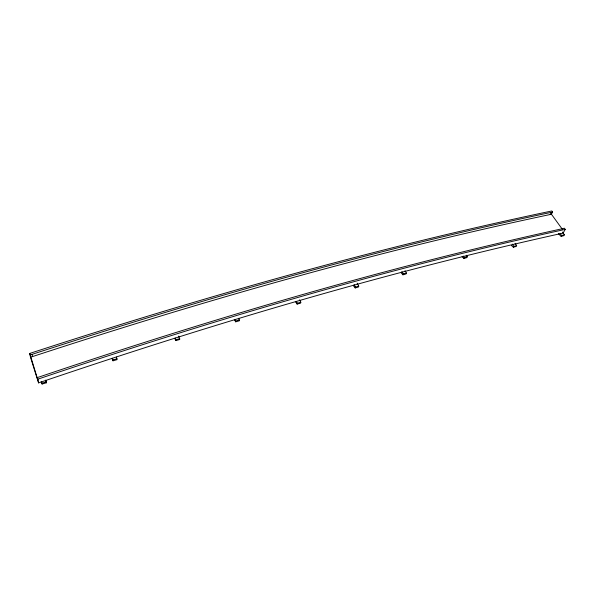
<?xml version="1.0" encoding="UTF-8"?>
<svg xmlns="http://www.w3.org/2000/svg" width="595" height="595" viewBox="0 0 595 595"><rect width="100%" height="100%" fill="white"/><g stroke="black" fill="none" stroke-linecap="round" stroke-linejoin="round"><path stroke-width="0.89" d="M178.731 336.078L179.75 339.492L175.904 340.585L175.242 338.02M238.729 318.288L239.361 320.794L235.709 321.828L235.077 319.322M299.56 299.821L300.802 302.26L300.594 303.13L297.136 304.112L297.344 303.242L296.511 301.613M353.594 285.979L355.193 287.943L355.468 287.08L354.122 284.641M357.104 283.131L358.755 286.15L358.473 287.013L355.193 287.943M401.253 272.919L402.941 274.816L403.269 273.953L401.87 271.588M405.016 270.703L406.415 273.06L406.08 273.923L402.941 274.816M462.099 256.653L463.892 258.453L464.286 257.59L467.261 256.75L466.287 255.233M467.261 256.75L466.859 257.613L463.892 258.453M511.492 245.512L513.359 247.245L513.812 246.389L516.653 245.579L515.091 243.296M516.653 245.579L516.2 246.434L513.359 247.245M30.635 357.089L32.547 356.569C202.65 300.892 374.999 251.507 550.182 214.512L551.387 212.333L552.591 211.999L551.84 210.965C375.155 247.981 201.326 297.545 29.75 353.43L30.486 357.26L38.563 382.897C210.771 324.364 385.374 272.265 563.071 233.099L565.25 229.373L564.38 228.183L563.168 228.532C385.731 267.341 211.322 318.95 39.285 376.947L37.336 377.498L37.738 379.662L29.75 353.43M550.182 214.512L551.387 214.178L552.591 211.999M558.37 233.612L561.144 236.423L561.643 235.568L564.357 234.794L562.431 232.072M564.357 234.794L563.859 235.642L561.144 236.423M38.563 382.897L37.864 379.171C211.032 320.616 386.601 268.501 565.25 229.373M30.204 354.88L32.13 354.352C202.776 298.683 375.661 249.298 551.387 212.333M111.949 358.391L113.02 360.801L117.081 359.64L116.404 357.067M46.246 381.953L46.395 382.801L42.089 384.035L41.933 383.187L46.246 381.953L45.689 380.212M403.269 273.953L406.415 273.06M175.949 339.723L179.802 338.629M113.02 360.801L112.976 359.945L117.037 358.785M297.344 303.242L300.802 302.26M235.836 320.958L239.488 319.924M355.468 287.08L358.755 286.15M551.387 214.178L562.587 229.603M560.036 233.352L561.643 235.568M295.656 302.044L297.136 304.112M512.25 244.106L513.812 246.389M463.312 256.073L464.286 257.59M234.356 319.656L235.709 321.828M174.685 338.302L175.904 340.585M112.336 358.22L112.976 359.945M45.503 380.257L46.395 382.801M41.204 381.484L42.089 384.035M41.382 381.44L41.933 383.187M37.336 377.498L37.864 379.171M32.13 354.352L32.547 356.569"/></g></svg>
